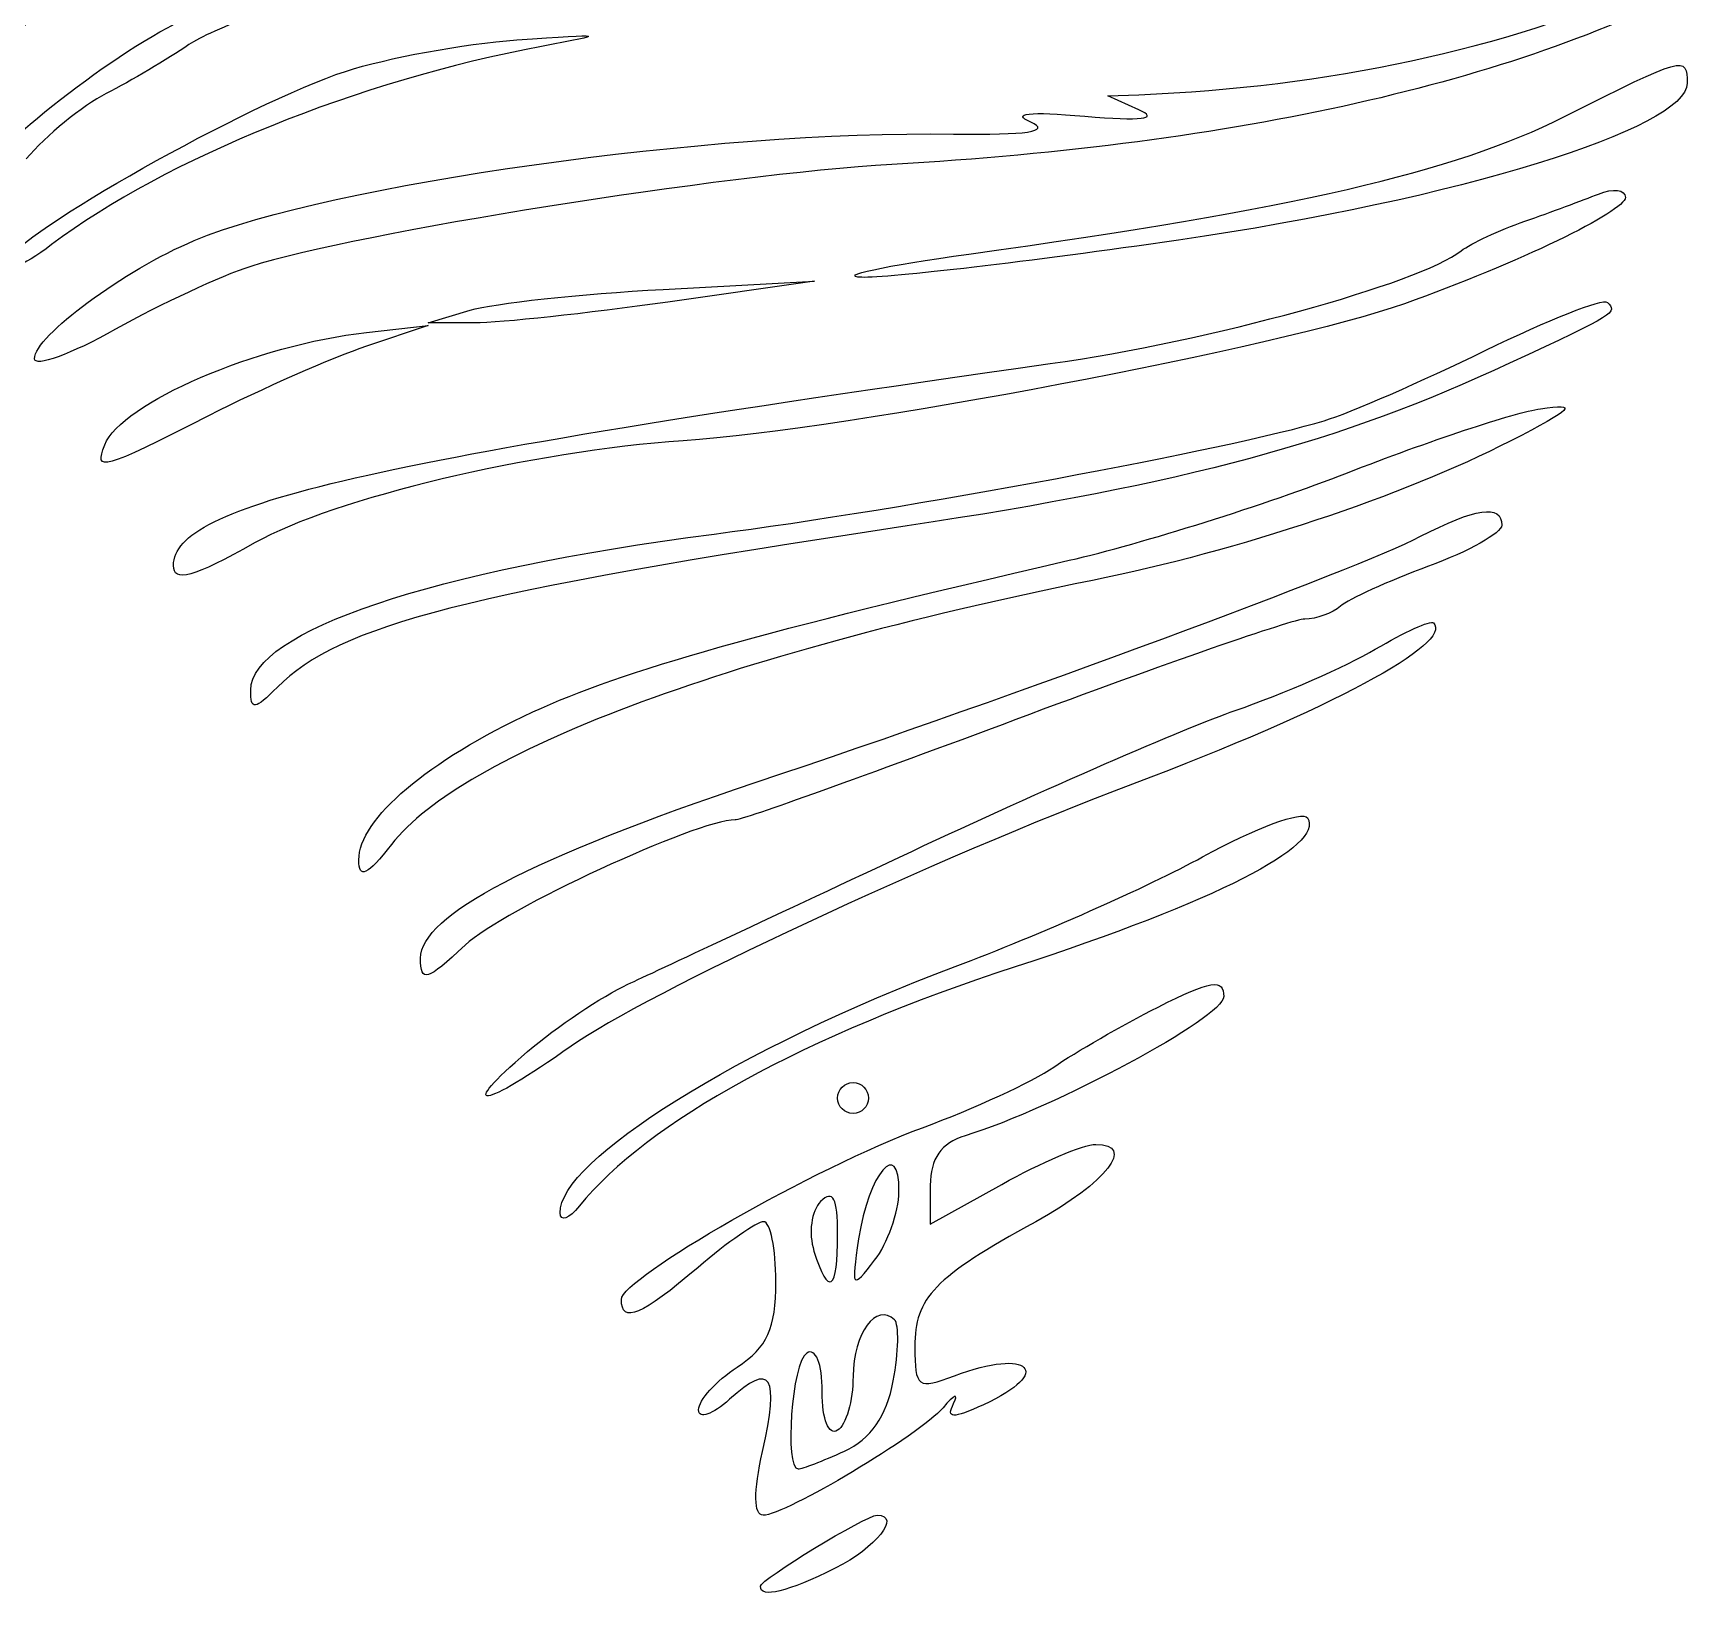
# Model space of a CAD drawing. Extents: x 10.1 to 90.6, y 31.5 to 101.4.
# Drawn here: x 37.27 to 65.87, y 31.48 to 58.28 of the extents above; entities that cross this region are included whole.
import ezdxf

# ---------------------------------------------------------------- set-up
doc = ezdxf.new("R2010")
doc.units = 0
doc.layers.get('0').update_dxf_attribs({"linetype": 'CONTINUOUS'})

msp = doc.modelspace()

# ---------------------------------------------------------------- linework, layer by layer
at = {"color": 7}
for points in [[(56.208263, 56.974862), (55.679097, 57.211465), (56.208263, 57.232235)], [(48.062922, 53.898218), (50.652013, 54.038156), (48.138472, 53.681675)], [(44.83118, 53.325292), (44.03743, 53.325392), (44.755631, 53.541835)], [(42.979097, 53.161099), (44.03743, 53.277976), (42.979097, 52.924755)], [(52.636388, 38.555083), (52.636388, 37.888833), (53.860338, 38.572914)]]:
    msp.add_lwpolyline(points, dxfattribs=at)
for points in [[(53.297847, 54.503193)], [(37.290555, 52.712022)], [(38.494592, 51.235078)], [(39.671805, 49.171228)], [(40.994722, 47.037202)], [(42.846805, 44.128129)], [(43.905138, 42.446977)], [(45.73751, 40.847132)], [(51.048888, 40.050741)], [(52.098808, 38.450012)], [(46.294802, 38.083011)], [(51.048888, 37.722408)], [(49.763286, 34.000244)], [(51.164334, 34.00579)], [(49.725972, 31.690231)]]:
    msp.add_lwpolyline(points, close=True, dxfattribs=at)
for points in [[(35.703055, 57.482412), (35.703055, 58.005842), (37.799973, 59.810708), (39.195274, 60.488248)], [(42.979097, 59.254165), (41.669409, 58.862587), (40.30019, 58.338744), (39.936388, 58.090067)], [(65.865555, 59.155685), (62.618043, 57.440706), (57.892625, 56.379737), (51.97493, 56.036906)], [(56.208263, 57.232235), (59.425478, 57.358494), (62.53117, 58.026702), (64.939513, 59.110816)], [(37.356701, 58.603081), (36.447196, 57.859329), (35.703055, 57.355028), (35.703055, 57.482412)], [(36.232222, 55.640541), (36.232222, 56.034032), (38.377955, 57.772062), (39.695379, 58.445675)], [(45.977053, 58.058518), (42.841791, 57.473009), (39.551546, 56.142546), (37.5857, 54.66534)], [(39.936388, 58.090067), (39.572586, 57.841391), (38.935964, 57.464513), (38.521674, 57.252563)], [(42.618361, 57.632275), (43.319576, 57.861629), (44.6401, 58.10327), (45.552863, 58.169254)], [(45.552863, 58.169254), (47.098331, 58.280977), (47.127496, 58.273363), (45.977053, 58.058518)], [(63.485517, 56.852394), (65.561303, 57.897742), (65.600972, 57.908558), (65.600972, 57.429157)], [(36.810074, 54.363781), (36.964318, 54.841667), (40.958712, 57.089429), (42.618361, 57.632275)], [(38.521674, 57.252563), (38.107382, 57.040613), (37.48999, 56.536307), (37.149693, 56.131886)], [(65.600972, 57.429157), (65.600972, 56.650583), (61.651645, 55.433002), (56.88603, 54.742337)], [(54.35618, 56.760816), (54.008451, 56.912412), (54.32597, 56.948094), (55.282222, 56.864885)], [(55.282222, 56.864885), (56.263511, 56.779496), (56.565096, 56.815313), (56.208263, 56.974862)], [(40.028291, 54.735291), (42.344848, 55.703211), (48.900466, 56.622344), (53.033263, 56.558659)], [(53.033263, 56.558659), (54.293918, 56.539238), (54.716368, 56.603789), (54.35618, 56.760816)], [(53.297847, 54.503193), (58.869448, 55.27385), (61.602316, 55.904029), (63.485517, 56.852394)], [(51.97493, 56.036906), (49.105828, 55.870689), (42.800138, 54.868337), (40.994722, 54.291492)], [(64.542638, 55.474463), (64.542638, 55.232901), (62.687428, 54.339469), (60.758602, 53.652147)], [(62.822847, 55.066539), (63.259409, 55.21829), (63.824956, 55.426898), (64.079617, 55.530112)], [(64.079617, 55.530112), (64.334279, 55.633326), (64.542638, 55.608283), (64.542638, 55.474463)], [(61.732329, 54.560224), (61.895551, 54.686946), (62.386284, 54.914789), (62.822847, 55.066539)], [(37.5857, 54.66534), (37.067239, 54.275749), (36.740682, 54.148786), (36.810074, 54.363781)], [(37.290555, 52.712019), (37.290555, 53.094811), (38.836558, 54.237356), (40.028291, 54.735291)], [(56.88603, 54.742337), (54.348385, 54.374563), (51.907604, 54.087961), (51.462072, 54.10544)], [(51.462072, 54.10544), (51.01654, 54.122929), (51.842638, 54.301909), (53.297847, 54.503193)], [(54.687605, 52.627096), (57.41589, 53.012181), (61.008035, 53.997894), (61.732329, 54.560224)], [(40.994722, 54.291492), (40.485399, 54.12876), (39.443602, 53.644623), (38.679617, 53.21563)], [(44.755631, 53.541835), (45.15064, 53.660881), (46.638922, 53.821253), (48.062922, 53.898218)], [(48.138472, 53.681675), (46.756024, 53.485608), (45.267742, 53.325236), (44.83118, 53.325292)], [(60.758602, 53.652147), (58.693754, 52.916352), (51.213404, 51.495608), (48.403055, 51.305455)], [(62.139221, 52.849751), (63.218433, 53.37751), (64.161011, 53.749728), (64.233838, 53.676902)], [(64.233838, 53.676902), (64.410132, 53.500607), (64.388246, 53.486981), (62.558263, 52.633827)], [(38.679617, 53.21563), (37.915633, 52.78664), (37.290555, 52.560016), (37.290555, 52.712022)], [(38.494592, 51.235078), (38.769623, 51.951795), (41.102915, 52.953907), (42.979097, 53.161099)], [(42.979097, 52.924755), (42.397013, 52.730485), (41.180017, 52.195137), (40.274663, 51.735096)], [(39.671805, 49.171228), (39.671805, 50.214797), (42.962542, 50.972156), (54.687605, 52.627096)], [(62.558263, 52.633827), (59.651114, 51.278486), (57.040029, 50.573622), (52.239513, 49.848275)], [(59.383263, 51.649879), (59.819826, 51.782049), (61.060007, 52.321992), (62.139221, 52.849751)], [(59.780138, 50.758288), (61.162586, 51.298073), (62.650867, 51.792037), (63.08743, 51.855989)], [(63.08743, 51.855989), (63.750433, 51.95311), (63.664769, 51.86144), (62.56737, 51.299446)], [(40.274663, 51.735096), (38.423027, 50.794219), (38.313627, 50.763487), (38.494592, 51.235078)], [(48.932222, 49.709168), (52.168565, 50.1255), (57.805862, 51.172319), (59.383263, 51.649879)], [(48.403055, 51.305455), (45.817999, 51.130547), (42.42761, 50.322909), (41.060867, 49.556448)], [(62.56737, 51.299446), (60.734779, 50.360956), (57.910524, 49.419216), (55.414513, 48.914349)], [(55.017638, 49.259503), (56.254565, 49.544052), (58.39769, 50.218504), (59.780138, 50.758288)], [(61.02377, 49.664477), (61.973394, 50.158415), (62.425972, 50.222232), (62.425972, 49.862208)], [(52.239513, 49.848275), (44.669914, 48.704529), (42.521341, 48.154148), (41.452165, 47.084972)], [(62.425972, 49.862208), (62.425972, 49.728723), (61.860425, 49.411387), (61.169201, 49.157017)], [(41.060867, 49.556448), (40.003592, 48.963532), (39.671805, 48.871521), (39.671805, 49.171228)], [(40.994722, 47.037202), (40.994722, 48.038986), (44.115575, 49.089545), (48.932222, 49.709168)], [(49.656034, 45.459102), (54.120243, 46.951731), (59.966117, 49.11435), (61.02377, 49.664477)], [(45.826892, 46.662292), (47.37989, 47.377199), (49.764143, 48.050966), (55.017638, 49.259503)], [(55.414513, 48.914349), (49.085881, 47.634255), (44.637224, 45.959697), (43.405629, 44.393974)], [(61.169201, 49.157017), (60.477977, 48.902649), (59.799321, 48.595145), (59.661076, 48.473677)], [(59.661076, 48.473677), (59.522831, 48.352207), (59.247672, 48.252824), (59.049613, 48.252824)], [(59.049613, 48.252824), (58.851551, 48.252824), (56.6249, 47.478918), (54.1015, 46.533033)], [(61.254307, 48.189766), (61.607073, 47.837), (59.463691, 46.688102), (56.099647, 45.426762)], [(60.258674, 47.736781), (60.759763, 48.032432), (61.207798, 48.236275), (61.254307, 48.189766)], [(57.857276, 46.686489), (58.676955, 46.9685), (59.757583, 47.44113), (60.258674, 47.736781)], [(41.452165, 47.084972), (41.059764, 46.692569), (40.994722, 46.685777), (40.994722, 47.037202)], [(42.846805, 44.128129), (42.846805, 44.828301), (44.031691, 45.835887), (45.826892, 46.662292)], [(52.318856, 44.27583), (54.545309, 45.31968), (57.037597, 46.404477), (57.857276, 46.686489)], [(54.1015, 46.533033), (51.578097, 45.587147), (49.415422, 44.813241), (49.295555, 44.813241)], [(43.905138, 42.446977), (43.905138, 43.176825), (45.802801, 44.170759), (49.656034, 45.459102)], [(56.099647, 45.426762), (52.798829, 44.189129), (47.739133, 41.828402), (46.484215, 40.940442)], [(57.299437, 44.179591), (58.20714, 44.67838), (59.016257, 44.978963), (59.097476, 44.84755)], [(49.295555, 44.813241), (48.632412, 44.813241), (45.322892, 43.279483), (44.66998, 42.669571)], [(59.097476, 44.84755), (59.394209, 44.367426), (57.516527, 43.411391), (54.091597, 42.298773)], [(43.405629, 44.393974), (42.987719, 43.862688), (42.846805, 43.795654), (42.846805, 44.128129)], [(47.457302, 41.999969), (47.904704, 42.207841), (50.092406, 43.23198), (52.318856, 44.27583)], [(53.064878, 42.304806), (54.48618, 42.837145), (56.391733, 43.680798), (57.299437, 44.179591)], [(44.66998, 42.669571), (44.004291, 42.047724), (43.905138, 42.018865), (43.905138, 42.446977)], [(46.294802, 38.083011), (46.267941, 38.980721), (49.39312, 40.929573), (53.064878, 42.304806)], [(54.091597, 42.298773), (50.51016, 41.135311), (47.777934, 39.636361), (46.625531, 38.202748)], [(56.538992, 41.609068), (57.449109, 42.069673), (57.663472, 42.103778), (57.663472, 41.787964)], [(45.73751, 40.847132), (46.23599, 41.273317), (47.009897, 41.792094), (47.457302, 41.999969)], [(57.663472, 41.787964), (57.663472, 41.434613), (54.774407, 39.881204), (53.231701, 39.405068)], [(54.753055, 40.582794), (55.116857, 40.834244), (55.920529, 41.296066), (56.538992, 41.609068)], [(46.484215, 40.940442), (44.9419, 39.849129), (44.506589, 39.79473), (45.73751, 40.847132)], [(52.504097, 39.543416), (53.377222, 39.863628), (54.389253, 40.331348), (54.753055, 40.582794)], [(51.048888, 40.050741), (51.048888, 40.196262), (51.167951, 40.315324), (51.313472, 40.315324)], [(51.313472, 39.786158), (51.167951, 39.786158), (51.048888, 39.90522), (51.048888, 40.050741)], [(51.313472, 40.315324), (51.458992, 40.315324), (51.578055, 40.196262), (51.578055, 40.050741)], [(51.578055, 40.050741), (51.578055, 39.90522), (51.458992, 39.786158), (51.313472, 39.786158)], [(47.344722, 36.599342), (47.344722, 36.972433), (50.674183, 38.872311), (52.504097, 39.543416)], [(52.098808, 38.450012), (52.111005, 39.389426), (51.577624, 38.76312), (51.407928, 37.638762)], [(53.231701, 39.405068), (52.820591, 39.278184), (52.636388, 39.015178), (52.636388, 38.555083)], [(53.860338, 38.572914), (54.533512, 38.949156), (55.257808, 39.256991), (55.469888, 39.256991)], [(55.469888, 39.256991), (56.168936, 39.256991), (55.663224, 38.606627), (54.441212, 37.934074)], [(51.048888, 37.722408), (51.048888, 38.337855), (50.969455, 38.489641), (50.758021, 38.278207)], [(51.681594, 37.272616), (51.906435, 37.563658), (52.094178, 38.093486), (52.098808, 38.450012)], [(46.625531, 38.202748), (46.44826, 37.982218), (46.299432, 37.928336), (46.294802, 38.083011)], [(50.758021, 38.278207), (50.598046, 38.118232), (50.546537, 37.737232), (50.64356, 37.431541)], [(49.782124, 37.934074), (49.667485, 37.934074), (49.16147, 37.581726), (48.657645, 37.151077)], [(49.990555, 36.906171), (49.990555, 37.471517), (49.89676, 37.934074), (49.782124, 37.934074)], [(54.441212, 37.934074), (52.700409, 36.976), (52.371805, 36.635785), (52.371805, 35.791561)], [(50.64356, 37.431541), (50.896189, 36.635574), (51.048888, 36.745151), (51.048888, 37.722408)], [(51.407928, 37.638762), (51.279539, 36.788111), (51.293191, 36.769847), (51.681594, 37.272616)], [(48.657645, 37.151077), (47.694064, 36.32745), (47.344722, 36.180646), (47.344722, 36.599342)], [(49.329097, 35.444864), (49.846772, 35.784057), (49.990555, 36.101703), (49.990555, 36.906171)], [(52.02428, 36.253124), (51.715014, 36.562392), (51.313472, 36.017338), (51.313472, 35.288241)], [(52.002293, 35.208763), (52.09494, 35.702616), (52.10484, 36.172577), (52.02428, 36.253124)], [(50.784305, 35.023658), (50.784305, 35.506271), (50.674503, 35.780776), (50.519722, 35.685116)], [(52.371805, 35.791561), (52.371805, 35.090653), (52.420266, 35.05518), (53.050488, 35.29479)], [(53.050488, 35.29479), (54.3398, 35.784986), (54.768089, 35.356551), (53.545573, 34.799537)], [(49.763275, 34.000244), (50.057008, 35.30755), (49.91123, 35.537913), (49.198427, 34.892835)], [(50.519722, 35.685116), (50.264499, 35.52738), (50.131263, 33.700741), (50.374981, 33.700741)], [(48.667638, 34.711968), (48.667638, 34.876687), (48.965294, 35.20649), (49.329097, 35.444864)], [(51.313472, 35.288241), (51.313472, 34.868855), (51.194409, 34.452137), (51.048888, 34.362199)], [(51.164334, 34.0058), (51.618616, 34.212787), (51.887996, 34.599504), (52.002293, 35.208763)], [(49.198427, 34.892835), (48.906493, 34.628638), (48.667638, 34.547249), (48.667638, 34.711968)], [(51.048888, 34.362199), (50.894107, 34.266539), (50.784305, 34.541045), (50.784305, 35.023658)], [(53.036028, 34.823217), (53.128852, 35.006224), (53.047141, 34.972908), (52.854447, 34.749182)], [(52.854447, 34.749182), (52.450765, 34.280486), (50.153401, 32.906991), (49.773128, 32.906991)], [(53.545573, 34.799537), (53.008784, 34.554959), (52.902472, 34.559899), (53.036028, 34.823217)], [(49.773128, 32.906991), (49.610452, 32.906991), (49.606872, 33.304149), (49.763286, 34.000244)], [(50.374981, 33.700741), (50.440894, 33.700741), (50.796103, 33.838012), (51.164334, 34.00579)], [(49.725972, 31.690231), (49.725972, 31.80607), (51.535116, 32.906991), (51.72547, 32.906991)], [(51.72547, 32.906991), (52.147261, 32.906991), (51.704991, 32.347916), (51.008238, 32.000328)], [(51.008238, 32.000328), (50.189368, 31.591821), (49.725972, 31.479757), (49.725972, 31.690231)]]:
    msp.add_open_spline(points, degree=3, dxfattribs=at)

doc.saveas('drawing.dxf')
